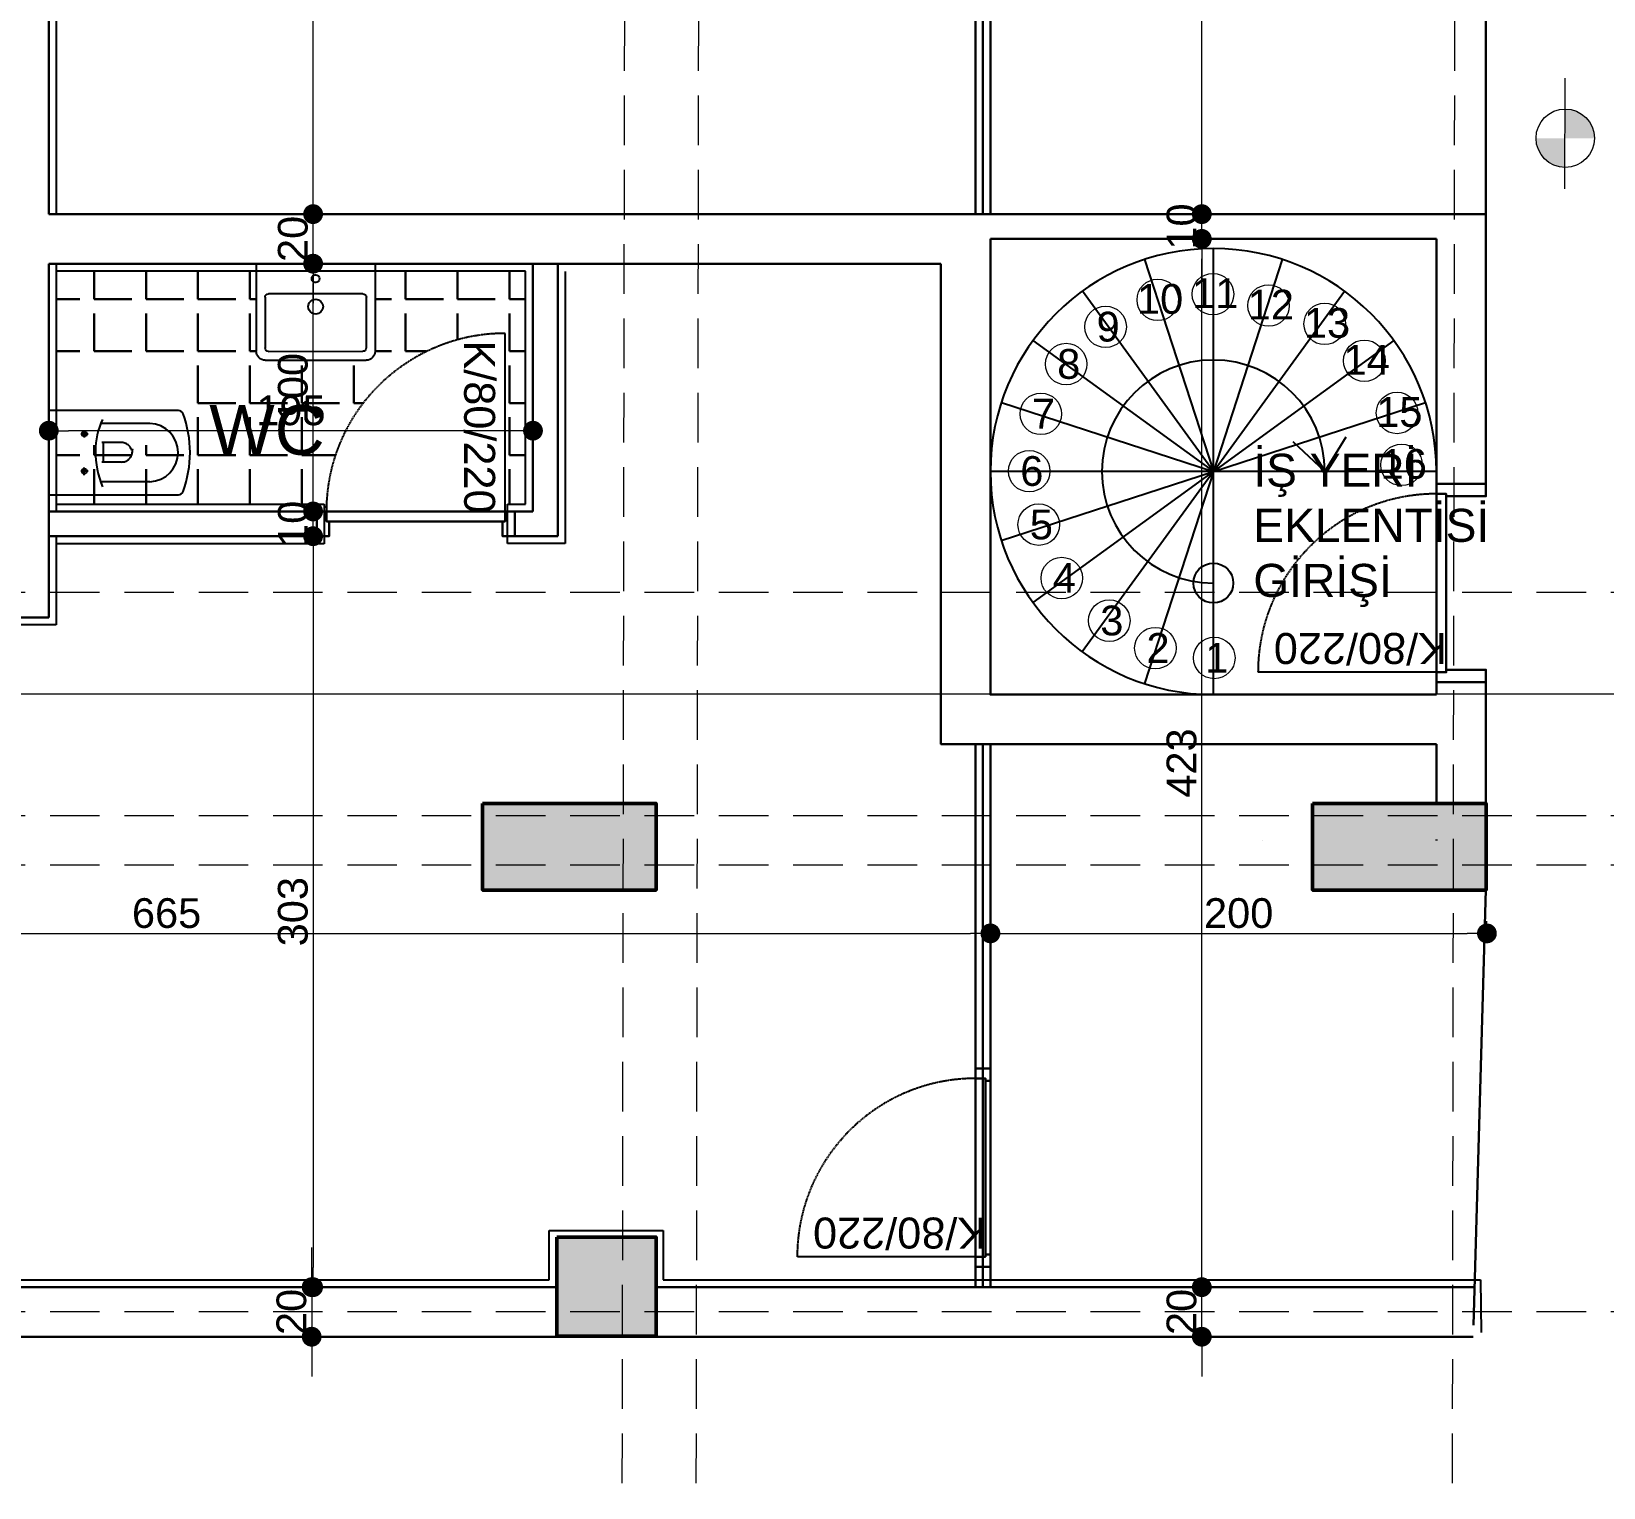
# Model space of a CAD drawing. Header units: millimetres. Extents: x 38129 to 72024, y -56282 to 16512.
# Drawn here: x 46406 to 47041, y -45237 to -44649 of the extents above; entities that cross this region are included whole.
import ezdxf

# ---------------------------------------------------------------- set-up
doc = ezdxf.new("R2010")
doc.units = ezdxf.units.MM
doc.linetypes.add('CENTER2', pattern=[1.125, 0.75, -0.125, 0.125, -0.125])
doc.linetypes.add('HIDDEN', pattern=[0.375, 0.25, -0.125])
for name, color, linetype, lineweight in [('AKS', 55, 'HIDDEN', 0), ('COLUMN4', 3, 'Continuous', 50), ('DIŞÖLÇÜ', 37, 'Continuous', 0), ('DUVAR', 255, 'Continuous', 30), ('eşya', 30, 'Continuous', 15), ('İÇ YAZI', 152, 'Continuous', 40), ('KAPI', 4, 'Continuous', 30), ('KOT', 7, 'Continuous', 20), ('M', 210, 'Continuous', 30), ('mahal', 7, 'Continuous', 5), ('pencere', 195, 'Continuous', 30), ('pencere+KAPI', 1, 'Continuous', 0), ('TARAMA', 252, 'Continuous', 0), ('ölçü İÇ', 31, 'Continuous', 0)]:
    doc.layers.add(name, color=color, linetype=linetype, lineweight=lineweight)
for name, color, linetype in [('dek-Merdiven', 2, 'Continuous'), ('HIDDEN', 1, 'HIDDEN'), ('sıva', 41, 'Continuous'), ('tefriş', 42, 'Continuous')]:
    doc.layers.add(name, color=color, linetype=linetype)
doc.styles.add('icdisolcu_yazi', font='arial.ttf')
doc.styles.get("Standard").update_dxf_attribs({"font": 'arial.ttf'})
doc.styles.add('style1', font='arial.ttf')
doc.dimstyles.new('İç Ölçü', dxfattribs={"dimtxt": 12, "dimasz": 8, "dimexe": 5, "dimexo": 0, "dimgap": 2, "dimtad": 1, "dimdec": 0, "dimzin": 12, "dimdsep": 46, "dimtxsty": 'icdisolcu_yazi', "dimblk": 'DOT', "dimcen": 8, "dimdle": 5, "dimclrd": 256, "dimclre": 256, "dimclrt": 7, "dimadec": 0, "dimazin": 3, "dimtfac": 1, "dimtdec": 0, "dimtix": 1, "dimtmove": 2, "dimatfit": 3, "dimldrblk": 'DOT', "dimfxl": 0, "dimtolj": 1, "dimtzin": 0, "dimlwd": -1, "dimlwe": -1, "dimarcsym": 0})

# ---------------------------------------------------------------- blocks, each defined once
blk = doc.blocks.new('*U42')
for p, q in [((4, 0), (0, 0)), ((76, 0), (80, 0))]:
    blk.add_line(p, q)
blk.add_lwpolyline([(4, 0), (76, 0), (76, -4), (4, -4)], close=True)
for points in [[(0, -6), (5, -6), (5, -4)], [(80, -6), (75, -6), (75, -4)]]:
    blk.add_lwpolyline(points)
at = {"layer": 'DUVAR'}
for p, q in [((0, 0), (0, -6)), ((80, 0), (80, -6))]:
    blk.add_line(p, q, dxfattribs=at)
at = {"layer": 'HIDDEN'}
blk.add_line((4, 0), (4, 72), dxfattribs=at)
blk.add_arc((4, 0), 72, 0, 90, dxfattribs=at)
blk = doc.blocks.new('_Dot')
at = {"color": 0, "lineweight": -2}
blk.add_line((-0.5, 0), (-1, 0), dxfattribs=at)
at = {"color": 0, "lineweight": 30, "const_width": 0.5}
blk.add_lwpolyline([(-0.25, 0, 1), (0.25, 0, 1)], format="xyb", close=True, dxfattribs=at)
blk = doc.blocks.new('*D910')
at = {"layer": 'Defpoints', "color": 0, "lineweight": 120, "transparency": 16777216}
for p in [(46128.08, -45013.28), (46793.17, -45013.28), (46793.17, -45013.28)]:
    blk.add_point(p, dxfattribs=at)
at = {"layer": 'ölçü İÇ', "transparency": 16777216}
for p, q in [((46128.08, -45013.28), (46128.08, -45008.28)), ((46793.17, -45013.28), (46793.17, -45008.28))]:
    blk.add_line(p, q, dxfattribs=at)
at = {"layer": 'ölçü İÇ', "linetype": 'Continuous', "transparency": 16777216}
blk.add_line((46136.08, -45013.28), (46785.17, -45013.28), dxfattribs=at)
at = {"layer": 'ölçü İÇ', "transparency": 16777216, "xscale": 8, "yscale": 8, "zscale": 8, "rotation": 180}
blk.add_blockref('_Dot', (46128.08, -45013.28), dxfattribs=at)
at = {"layer": 'ölçü İÇ', "transparency": 16777216, "xscale": 8, "yscale": 8, "zscale": 8}
blk.add_blockref('_Dot', (46793.17, -45013.28), dxfattribs=at)
at = {"layer": 'ölçü İÇ', "color": 7, "transparency": 16777216, "insert": (46460.63, -45005.16), "char_height": 12, "attachment_point": 5, "style": 'icdisolcu_yazi'}
blk.add_mtext('\\A1;665', dxfattribs=at)
blk = doc.blocks.new('*D911')
at = {"layer": 'Defpoints', "color": 0, "lineweight": 120, "transparency": 16777216}
for p in [(46793.17, -45013.28), (46993.57, -45013.28), (46993.57, -45016.83)]:
    blk.add_point(p, dxfattribs=at)
at = {"layer": 'ölçü İÇ', "transparency": 16777216}
for p, q in [((46793.17, -45013.28), (46793.17, -45008.28)), ((46993.57, -45016.83), (46993.57, -45008.28))]:
    blk.add_line(p, q, dxfattribs=at)
at = {"layer": 'ölçü İÇ', "linetype": 'Continuous', "transparency": 16777216}
blk.add_line((46801.17, -45013.28), (46985.57, -45013.28), dxfattribs=at)
at = {"layer": 'ölçü İÇ', "transparency": 16777216, "xscale": 8, "yscale": 8, "zscale": 8, "rotation": 180}
blk.add_blockref('_Dot', (46793.17, -45013.28), dxfattribs=at)
at = {"layer": 'ölçü İÇ', "transparency": 16777216, "xscale": 8, "yscale": 8, "zscale": 8}
blk.add_blockref('_Dot', (46993.57, -45013.28), dxfattribs=at)
at = {"layer": 'ölçü İÇ', "color": 7, "transparency": 16777216, "insert": (46893.37, -45005.16), "char_height": 12, "attachment_point": 5, "style": 'icdisolcu_yazi'}
blk.add_mtext('\\A1;200', dxfattribs=at)
blk = doc.blocks.new('*D914')
at = {"layer": 'Defpoints', "color": 0, "lineweight": 120, "transparency": 16777216}
for p in [(46519.2, -45156.06), (46519.2, -45176.06), (46519.2, -45176.06)]:
    blk.add_point(p, dxfattribs=at)
at = {"layer": 'ölçü İÇ', "linetype": 'Continuous', "transparency": 16777216}
for p, q in [((46519.2, -45148.06), (46519.2, -45140.06)), ((46519.2, -45156.06), (46519.2, -45176.06)), ((46519.2, -45184.06), (46519.2, -45192.06))]:
    blk.add_line(p, q, dxfattribs=at)
at = {"layer": 'ölçü İÇ', "transparency": 16777216}
for p, q in [((46519.2, -45156.06), (46524.2, -45156.06)), ((46519.2, -45176.06), (46524.2, -45176.06))]:
    blk.add_line(p, q, dxfattribs=at)
at = {"layer": 'ölçü İÇ', "transparency": 16777216, "xscale": 8, "yscale": 8, "zscale": 8}
for p, rotation in [((46519.2, -45156.06), 270), ((46519.2, -45176.06), 90)]:
    blk.add_blockref('_Dot', p, dxfattribs=dict(at, rotation=rotation))
at = {"layer": 'ölçü İÇ', "color": 7, "transparency": 16777216, "insert": (46511.08, -45166.06), "char_height": 12, "attachment_point": 5, "rotation": 90, "style": 'icdisolcu_yazi'}
blk.add_mtext('\\A1;20', dxfattribs=at)
blk = doc.blocks.new('*D915')
at = {"layer": 'Defpoints', "color": 0, "lineweight": 120, "transparency": 16777216}
for p in [(46878.49, -45156.06), (46878.49, -45156.06), (46878.49, -45176.06)]:
    blk.add_point(p, dxfattribs=at)
at = {"layer": 'ölçü İÇ', "linetype": 'Continuous', "transparency": 16777216}
for p, q in [((46878.49, -45148.06), (46878.49, -45140.06)), ((46878.49, -45176.06), (46878.49, -45156.06)), ((46878.49, -45184.06), (46878.49, -45192.06))]:
    blk.add_line(p, q, dxfattribs=at)
at = {"layer": 'ölçü İÇ', "transparency": 16777216}
for p, q in [((46878.49, -45156.06), (46883.49, -45156.06)), ((46878.49, -45176.06), (46883.49, -45176.06))]:
    blk.add_line(p, q, dxfattribs=at)
at = {"layer": 'ölçü İÇ', "transparency": 16777216, "xscale": 8, "yscale": 8, "zscale": 8}
for p, rotation in [((46878.49, -45156.06), 270), ((46878.49, -45176.06), 90)]:
    blk.add_blockref('_Dot', p, dxfattribs=dict(at, rotation=rotation))
at = {"layer": 'ölçü İÇ', "color": 7, "transparency": 16777216, "insert": (46870.36, -45166.06), "char_height": 12, "attachment_point": 5, "rotation": 90, "style": 'icdisolcu_yazi'}
blk.add_mtext('\\A1;20', dxfattribs=at)
blk = doc.blocks.new('wertertw')
at = {"layer": 'TARAMA', "lineweight": -3}
h = blk.add_hatch(dxfattribs=at)
h.set_pattern_fill('ANSI33', color=256, scale=2.5, style=0)
h.set_pattern_definition([(45, (-86643.698, -32547.66), (-11.2253202, 11.2253202), []), (45, (-86632.472, -32547.66), (-11.2253202, 11.2253202), [7.9375, -3.96875])])
h.paths.add_polyline_path([(-616.25, 351.94), (-616.25, -88.06), (-306.25, -88.06), (-306.25, -68.06), (-596.25, -68.06), (-596.25, 331.94), (-306.25, 331.94), (-306.25, 351.94)])
h.paths.add_polyline_path([(38.75, -338.06), (78.75, -338.06), (78.75, -378.06), (38.75, -378.06)])
h.paths.add_polyline_path([(-471.25, -318.06), (-441.25, -318.06), (-441.25, -378.06), (-471.25, -378.06)])
h.paths.add_polyline_path([(-961.25, -318.06), (-931.25, -318.06), (-931.25, -378.06), (-961.25, -378.06)])
h.paths.add_polyline_path([(343.75, -163.06), (413.75, -163.06), (413.75, -198.06), (343.75, -198.06)])
h.paths.add_polyline_path([(8.75, -163.06), (78.75, -163.06), (78.75, -198.06), (8.75, -198.06)])
h.paths.add_polyline_path([(-1036.25, -148.06), (-906.25, -148.06), (-906.25, -178.06), (-1036.25, -178.06)])
h.paths.add_polyline_path([(-976.25, 256.94), (-916.25, 256.94), (-916.25, 226.94), (-976.25, 226.94)])
h.paths.add_polyline_path([(343.75, 459.44), (413.75, 459.44), (413.75, 424.44), (343.75, 424.44)])
h.paths.add_polyline_path([(8.75, 459.44), (78.75, 459.44), (78.75, 424.44), (8.75, 424.44)])
h.paths.add_polyline_path([(-616.25, 531.94), (-306.25, 531.94), (-306.25, 511.94), (-616.25, 511.94)])
h.paths.add_polyline_path([(-976.25, 656.94), (-916.25, 656.94), (-916.25, 626.94), (-976.25, 626.94)])
h.paths.add_polyline_path([(-616.25, 971.94), (-306.25, 971.94), (-306.25, 951.94), (-616.25, 951.94)])
h.paths.add_polyline_path([(343.75, 1081.94), (413.75, 1081.94), (413.75, 1046.94), (343.75, 1046.94)])
h.paths.add_polyline_path([(8.75, 1081.94), (78.75, 1081.94), (78.75, 1046.94), (8.75, 1046.94)])
h.paths.add_polyline_path([(-1036.25, 1061.94), (-906.25, 1061.94), (-906.25, 1031.94), (-1036.25, 1031.94)])
h.paths.add_polyline_path([(-931.25, 1286.94), (-901.25, 1286.94), (-901.25, 1226.94), (-931.25, 1226.94)])
h.paths.add_polyline_path([(68.75, 1332.04), (108.75, 1332.04), (108.75, 1292.04), (68.75, 1292.04)])
h.paths.add_polyline_path([(-511.25, 1332.04), (-481.25, 1332.04), (-481.25, 1252.04), (-511.25, 1252.04)])
at = {"layer": 'COLUMN4', "color": 3}
for points in [[(8.75, -163.06), (78.75, -163.06), (78.75, -198.06), (8.75, -198.06)], [(343.75, -163.06), (413.75, -163.06), (413.75, -198.06), (343.75, -198.06)], [(38.75, -338.06), (78.75, -338.06), (78.75, -378.06), (38.75, -378.06)]]:
    blk.add_lwpolyline(points, close=True, dxfattribs=at)
blk = doc.blocks.new('duravit-caro-asma-62')
for p, q in [((-458.1, 117.6), (-259.3, 117.6)), ((-387, 1), (-387.6, -2.9)), ((-386.1, 4.7), (-387, 1)), ((-385, 8.2), (-386.1, 4.7)), ((-383.7, 11.7), (-385, 8.2)), ((-382.1, 15), (-383.7, 11.7)), ((-380.3, 18.1), (-382.1, 15)), ((-378.3, 21.1), (-380.3, 18.1)), ((-376.1, 23.8), (-378.3, 21.1)), ((-373.7, 26.4), (-376.1, 23.8)), ((-371.1, 28.7), (-373.7, 26.4)), ((-368.2, 30.8), (-371.1, 28.7)), ((-365.2, 32.7), (-368.2, 30.8)), ((-362, 34.3), (-365.2, 32.7)), ((-358.6, 35.7), (-362, 34.3)), ((-355, 36.8), (-358.6, 35.7)), ((-351.2, 37.5), (-355, 36.8)), ((-347.3, 38), (-351.2, 37.5)), ((-343.1, 38.2), (-347.3, 38)), ((-344.1, 38.2), (-264.1, 38.2)), ((-271.2, 37.2), (-271.2, -41.8)), ((-388, -6.8), (-388.1, -6.8)), ((-388.1, -6.8), (-388, -10.8)), ((-387.6, -2.9), (-388, -6.8)), ((-388, -10.8), (-387.6, -14.7)), ((-387.6, -14.7), (-386.9, -10.6)), ((-386.9, -10.6), (-386, -14.3)), ((-386, -14.3), (-384.8, -10)), ((-384.8, -10), (-383.4, -13.5)), ((-383.4, -13.5), (-381.8, -16.8)), ((-381.8, -16.8), (-379.9, -20)), ((-379.9, -20), (-377.8, -23.1)), ((-377.8, -23.1), (-375.5, -25.9)), ((-375.5, -25.9), (-372.9, -28.5)), ((-372.9, -28.5), (-370.2, -30.9)), ((-370.2, -30.9), (-367.2, -33.1)), ((-367.2, -33.1), (-364.1, -35.1)), ((-364.1, -35.1), (-360.7, -36.7)), ((-360.7, -36.7), (-357.2, -38.2)), ((-357.2, -38.2), (-353.4, -39.3)), ((-353.4, -39.3), (-349.5, -40.1)), ((-349.5, -40.1), (-345.4, -40.6)), ((-345.4, -40.6), (-341.1, -40.8)), ((-264.1, -41.8), (-340.1, -41.8)), ((-458.1, -117.6), (-260.9, -117.6))]:
    blk.add_line(p, q)
at = {"color": 4, "linetype": 'CENTER2', "ltscale": 30}
for p, q in [((-208.9, 75), (-176.5, 75)), ((-193.4, 90.5), (-193.4, 57.4)), ((-193.4, -90.5), (-193.4, -57.4)), ((-208.9, -75), (-176.5, -75))]:
    blk.add_line(p, q, dxfattribs=at)
blk.add_lwpolyline([(-50, 165, 0.414214), (-55, 170), (-573.2, 170, 0.320013), (-592.1, 156.5, 0.178212), (-592.1, -156.5, 0.320013), (-573.2, -170), (-55, -170, 0.414214), (-50, -165)], format="xyb", close=True)
for centre in [(-193.4, 75), (-193.4, -75)]:
    blk.add_circle(centre, 10)
for centre, radius, start, end in [((-598.4, -3.9), 360.4, 359.66393, 23.20637), ((-454.3, 0), 117.7, 91.83895, 268.16105), ((-541.7, -3.9), 303.7, 334.68731, 359.59491)]:
    blk.add_arc(centre, radius, start, end)
blk = doc.blocks.new('A$C5F901649')
at = {"layer": 'tefriş'}
for p, q in [((3, 32.48), (37, 32.48)), ((0, 0), (0, 29.48)), ((2.97, 11.25), (3, 28.35)), ((4.12, 29.48), (35.88, 29.48)), ((37.03, 11.25), (37, 28.35)), ((40, 0), (40, 29.48)), ((35.91, 10.13), (4.09, 10.13)), ((0, 0), (20, 0)), ((40, 0), (20, 0))]:
    blk.add_line(p, q, dxfattribs=at)
for centre, radius, start, end in [((3, 29.48), 3, 90, 180), ((37, 29.48), 3, 0, 90), ((4.12, 28.35), 1.13, 90, 179.9238), ((35.88, 28.35), 1.13, 0.0762, 90), ((20, 14.45), 2.48, 90, 270), ((20, 14.45), 2.48, 270, 90), ((4.09, 11.25), 1.13, 179.9238, 270), ((35.91, 11.25), 1.13, 270, 0.0762), ((20, 5.05), 1.31, 90, 270), ((20, 5.05), 1.31, 270, 90)]:
    blk.add_arc(centre, radius, start, end, dxfattribs=at)
blk = doc.blocks.new('*U11')
for p, q in [((4, 0), (0, 0)), ((76, 0), (80, 0))]:
    blk.add_line(p, q)
blk.add_lwpolyline([(4, 0), (76, 0), (76, -4), (4, -4)], close=True)
for points in [[(0, -10), (5, -10), (5, -4)], [(80, -10), (75, -10), (75, -4)]]:
    blk.add_lwpolyline(points)
at = {"layer": 'DUVAR'}
for p, q in [((0, 0), (0, -10)), ((80, 0), (80, -10))]:
    blk.add_line(p, q, dxfattribs=at)
at = {"layer": 'HIDDEN'}
blk.add_line((4, 0), (4, 72), dxfattribs=at)
blk.add_arc((4, 0), 72, 0, 90, dxfattribs=at)
blk = doc.blocks.new('*D945')
at = {"layer": 'Defpoints', "color": 0, "lineweight": 120, "transparency": 16777216}
for p in [(46519.78, -44842.99), (46521.25, -44842.99), (46519.78, -44852.98)]:
    blk.add_point(p, dxfattribs=at)
at = {"layer": 'ölçü İÇ', "linetype": 'Continuous', "transparency": 16777216}
for p, q in [((46519.78, -44834.99), (46519.78, -44826.99)), ((46519.78, -44852.98), (46519.78, -44842.99)), ((46519.78, -44860.98), (46519.78, -44868.98))]:
    blk.add_line(p, q, dxfattribs=at)
at = {"layer": 'ölçü İÇ', "transparency": 16777216}
for p, q in [((46521.25, -44842.99), (46514.78, -44842.99)), ((46519.78, -44852.98), (46524.78, -44852.98))]:
    blk.add_line(p, q, dxfattribs=at)
at = {"layer": 'ölçü İÇ', "transparency": 16777216, "xscale": 8, "yscale": 8, "zscale": 8}
for p, rotation in [((46519.78, -44842.99), 270), ((46519.78, -44852.98), 90)]:
    blk.add_blockref('_Dot', p, dxfattribs=dict(at, rotation=rotation))
at = {"layer": 'ölçü İÇ', "color": 7, "transparency": 16777216, "insert": (46511.65, -44847.99), "char_height": 12, "attachment_point": 5, "rotation": 90, "style": 'icdisolcu_yazi'}
blk.add_mtext('\\A1;10', dxfattribs=at)
blk = doc.blocks.new('*D946')
at = {"layer": 'Defpoints', "color": 0, "lineweight": 120, "transparency": 16777216}
for p in [(46413.09, -44810.39), (46413.09, -44810.39), (46608.53, -44810.4)]:
    blk.add_point(p, dxfattribs=at)
at = {"layer": 'ölçü İÇ', "transparency": 16777216}
for p, q in [((46608.53, -44810.4), (46608.53, -44805.39)), ((46413.09, -44810.39), (46413.09, -44815.39))]:
    blk.add_line(p, q, dxfattribs=at)
at = {"layer": 'ölçü İÇ', "linetype": 'Continuous', "transparency": 16777216}
blk.add_line((46600.53, -44810.39), (46421.09, -44810.39), dxfattribs=at)
at = {"layer": 'ölçü İÇ', "transparency": 16777216, "xscale": 8, "yscale": 8, "zscale": 8, "rotation": 180}
blk.add_blockref('_Dot', (46413.09, -44810.39), dxfattribs=at)
at = {"layer": 'ölçü İÇ', "transparency": 16777216, "xscale": 8, "yscale": 8, "zscale": 8}
blk.add_blockref('_Dot', (46608.53, -44810.39), dxfattribs=at)
at = {"layer": 'ölçü İÇ', "color": 7, "transparency": 16777216, "insert": (46510.81, -44802.27), "char_height": 12, "attachment_point": 5, "style": 'icdisolcu_yazi'}
blk.add_mtext('\\A1;195', dxfattribs=at)
blk = doc.blocks.new('*D947')
at = {"layer": 'Defpoints', "color": 0, "lineweight": 120, "transparency": 16777216}
for p in [(46519.78, -44742.99), (46536.41, -44742.99), (46521.25, -44842.99)]:
    blk.add_point(p, dxfattribs=at)
at = {"layer": 'ölçü İÇ', "transparency": 16777216}
for p, q in [((46524.78, -44742.99), (46514.78, -44742.99)), ((46521.25, -44842.99), (46514.78, -44842.99))]:
    blk.add_line(p, q, dxfattribs=at)
at = {"layer": 'ölçü İÇ', "linetype": 'Continuous', "transparency": 16777216}
blk.add_line((46519.78, -44834.99), (46519.78, -44750.99), dxfattribs=at)
at = {"layer": 'ölçü İÇ', "transparency": 16777216, "xscale": 8, "yscale": 8, "zscale": 8}
for p, rotation in [((46519.78, -44742.99), 90), ((46519.78, -44842.99), 270)]:
    blk.add_blockref('_Dot', p, dxfattribs=dict(at, rotation=rotation))
at = {"layer": 'ölçü İÇ', "color": 7, "transparency": 16777216, "insert": (46511.65, -44792.99), "char_height": 12, "attachment_point": 5, "rotation": 90, "style": 'icdisolcu_yazi'}
blk.add_mtext('\\A1;100', dxfattribs=at)
blk = doc.blocks.new('*D948')
at = {"layer": 'Defpoints', "color": 0, "lineweight": 120, "transparency": 16777216}
for p in [(46519.78, -44722.99), (46539.45, -44722.99), (46536.41, -44742.99)]:
    blk.add_point(p, dxfattribs=at)
at = {"layer": 'ölçü İÇ', "linetype": 'Continuous', "transparency": 16777216}
for p, q in [((46519.78, -44714.99), (46519.78, -44706.99)), ((46519.78, -44742.99), (46519.78, -44722.99)), ((46519.78, -44750.99), (46519.78, -44758.99))]:
    blk.add_line(p, q, dxfattribs=at)
at = {"layer": 'ölçü İÇ', "transparency": 16777216}
for p, q in [((46524.78, -44722.99), (46514.78, -44722.99)), ((46524.78, -44742.99), (46514.78, -44742.99))]:
    blk.add_line(p, q, dxfattribs=at)
at = {"layer": 'ölçü İÇ', "transparency": 16777216, "xscale": 8, "yscale": 8, "zscale": 8}
for p, rotation in [((46519.78, -44722.99), 270), ((46519.78, -44742.99), 90)]:
    blk.add_blockref('_Dot', p, dxfattribs=dict(at, rotation=rotation))
at = {"layer": 'ölçü İÇ', "color": 7, "transparency": 16777216, "insert": (46511.65, -44732.99), "char_height": 12, "attachment_point": 5, "rotation": 90, "style": 'icdisolcu_yazi'}
blk.add_mtext('\\A1;20', dxfattribs=at)
blk = doc.blocks.new('*D949')
at = {"layer": 'Defpoints', "color": 0, "lineweight": 120, "transparency": 16777216}
for p in [(46519.78, -44852.98), (46519.78, -45156.06), (46529.99, -45156.06)]:
    blk.add_point(p, dxfattribs=at)
at = {"layer": 'ölçü İÇ', "transparency": 16777216}
for p, q in [((46519.78, -44852.98), (46524.78, -44852.98)), ((46524.78, -45156.06), (46514.78, -45156.06))]:
    blk.add_line(p, q, dxfattribs=at)
at = {"layer": 'ölçü İÇ', "linetype": 'Continuous', "transparency": 16777216}
blk.add_line((46519.78, -44860.98), (46519.78, -45148.06), dxfattribs=at)
at = {"layer": 'ölçü İÇ', "transparency": 16777216, "xscale": 8, "yscale": 8, "zscale": 8}
for p, rotation in [((46519.78, -44852.98), 90), ((46519.78, -45156.06), 270)]:
    blk.add_blockref('_Dot', p, dxfattribs=dict(at, rotation=rotation))
at = {"layer": 'ölçü İÇ', "color": 7, "transparency": 16777216, "insert": (46511.65, -45004.52), "char_height": 12, "attachment_point": 5, "rotation": 90, "style": 'icdisolcu_yazi'}
blk.add_mtext('\\A1;303', dxfattribs=at)
blk = doc.blocks.new('*D950')
at = {"layer": 'Defpoints', "color": 0, "lineweight": 120, "transparency": 16777216}
for p in [(46505.52, -44175.74), (46519.78, -44175.74), (46539.45, -44722.99)]:
    blk.add_point(p, dxfattribs=at)
at = {"layer": 'ölçü İÇ', "transparency": 16777216}
for p, q in [((46514.78, -44175.74), (46524.78, -44175.74)), ((46524.78, -44722.99), (46514.78, -44722.99))]:
    blk.add_line(p, q, dxfattribs=at)
at = {"layer": 'ölçü İÇ', "linetype": 'Continuous', "transparency": 16777216}
blk.add_line((46519.78, -44714.99), (46519.78, -44183.74), dxfattribs=at)
at = {"layer": 'ölçü İÇ', "transparency": 16777216, "xscale": 8, "yscale": 8, "zscale": 8}
for p, rotation in [((46519.78, -44175.74), 90), ((46519.78, -44722.99), 270)]:
    blk.add_blockref('_Dot', p, dxfattribs=dict(at, rotation=rotation))
at = {"layer": 'ölçü İÇ', "color": 7, "transparency": 16777216, "insert": (46511.67, -44449.36), "char_height": 12, "attachment_point": 5, "rotation": 90, "style": 'icdisolcu_yazi'}
blk.add_mtext('\\A1;547', dxfattribs=at)
blk = doc.blocks.new('*D1000')
at = {"layer": 'Defpoints', "color": 0, "lineweight": 120, "transparency": 16777216}
for p in [(46878.49, -44732.99), (46885.28, -44732.99), (46878.49, -45156.06)]:
    blk.add_point(p, dxfattribs=at)
at = {"layer": 'ölçü İÇ', "transparency": 16777216}
for p, q in [((46883.49, -44732.99), (46873.49, -44732.99)), ((46878.49, -45156.06), (46883.49, -45156.06))]:
    blk.add_line(p, q, dxfattribs=at)
at = {"layer": 'ölçü İÇ', "linetype": 'Continuous', "transparency": 16777216}
blk.add_line((46878.49, -45148.06), (46878.49, -44740.99), dxfattribs=at)
at = {"layer": 'ölçü İÇ', "transparency": 16777216, "xscale": 8, "yscale": 8, "zscale": 8}
for p, rotation in [((46878.49, -44732.99), 90), ((46878.49, -45156.06), 270)]:
    blk.add_blockref('_Dot', p, dxfattribs=dict(at, rotation=rotation))
at = {"layer": 'ölçü İÇ', "color": 7, "transparency": 16777216, "insert": (46870.36, -44944.53), "char_height": 12, "attachment_point": 5, "rotation": 90, "style": 'icdisolcu_yazi'}
blk.add_mtext('\\A1;423', dxfattribs=at)
blk = doc.blocks.new('*D1001')
at = {"layer": 'Defpoints', "color": 0, "lineweight": 120, "transparency": 16777216}
for p in [(46878.49, -44722.99), (46878.84, -44722.99), (46885.28, -44732.99)]:
    blk.add_point(p, dxfattribs=at)
at = {"layer": 'ölçü İÇ', "linetype": 'Continuous', "transparency": 16777216}
for p, q in [((46878.49, -44714.99), (46878.49, -44706.99)), ((46878.49, -44732.99), (46878.49, -44722.99)), ((46878.49, -44740.99), (46878.49, -44748.99))]:
    blk.add_line(p, q, dxfattribs=at)
at = {"layer": 'ölçü İÇ', "transparency": 16777216}
for p, q in [((46878.84, -44722.99), (46873.49, -44722.99)), ((46883.49, -44732.99), (46873.49, -44732.99))]:
    blk.add_line(p, q, dxfattribs=at)
at = {"layer": 'ölçü İÇ', "transparency": 16777216, "xscale": 8, "yscale": 8, "zscale": 8}
for p, rotation in [((46878.49, -44722.99), 270), ((46878.49, -44732.99), 90)]:
    blk.add_blockref('_Dot', p, dxfattribs=dict(at, rotation=rotation))
at = {"layer": 'ölçü İÇ', "color": 7, "transparency": 16777216, "insert": (46870.36, -44727.99), "char_height": 12, "attachment_point": 5, "rotation": 90, "style": 'icdisolcu_yazi'}
blk.add_mtext('\\A1;10', dxfattribs=at)
blk = doc.blocks.new('*D1002')
at = {"layer": 'Defpoints', "color": 0, "lineweight": 120, "transparency": 16777216}
for p in [(46878.49, -44065.74), (46888.27, -44065.74), (46878.84, -44722.99)]:
    blk.add_point(p, dxfattribs=at)
at = {"layer": 'ölçü İÇ', "transparency": 16777216}
for p, q in [((46883.49, -44065.74), (46873.49, -44065.74)), ((46878.84, -44722.99), (46873.49, -44722.99))]:
    blk.add_line(p, q, dxfattribs=at)
at = {"layer": 'ölçü İÇ', "linetype": 'Continuous', "transparency": 16777216}
blk.add_line((46878.49, -44714.99), (46878.49, -44073.74), dxfattribs=at)
at = {"layer": 'ölçü İÇ', "transparency": 16777216, "xscale": 8, "yscale": 8, "zscale": 8}
for p, rotation in [((46878.49, -44065.74), 90), ((46878.49, -44722.99), 270)]:
    blk.add_blockref('_Dot', p, dxfattribs=dict(at, rotation=rotation))
at = {"layer": 'ölçü İÇ', "color": 7, "transparency": 16777216, "insert": (46870.36, -44394.37), "char_height": 12, "attachment_point": 5, "rotation": 90, "style": 'icdisolcu_yazi'}
blk.add_mtext('\\A1;657', dxfattribs=at)
blk = doc.blocks.new('QWFRW4E')
at = {"layer": 'dek-Merdiven', "ltscale": 50}
for p, q in [((207956.61, 4044371.83), (207983.22, 4044590.22)), ((207948.82, 4044588.98), (207969.91, 4044481.02)), ((207969.91, 4044481.02), (207916.5, 4044577.18)), ((208016.31, 4044580.76), (207969.91, 4044481.02)), ((207969.91, 4044481.02), (208044.86, 4044561.54)), ((207889.39, 4044555.97), (207969.91, 4044481.02)), ((207870.18, 4044527.42), (207969.91, 4044481.02)), ((208066.07, 4044534.44), (207969.91, 4044481.02)), ((207969.91, 4044481.02), (208077.87, 4044502.11)), ((208079.1, 4044467.72), (207860.72, 4044494.33)), ((208024.51, 4044474.37), (208010.83, 4044490.87)), ((208024.51, 4044474.37), (208037.08, 4044490.06)), ((207861.95, 4044459.94), (207969.91, 4044481.02)), ((207873.75, 4044427.61), (207969.91, 4044481.02)), ((207969.91, 4044481.02), (207894.96, 4044400.51)), ((207969.91, 4044481.02), (207923.51, 4044381.29))]:
    blk.add_line(p, q, dxfattribs=at)
blk.add_circle((207963.26, 4044426.43), 9.83, dxfattribs=at)
for radius in [110, 55]:
    blk.add_arc((207969.91, 4044481.02), radius, 353.0519, 263.0519, dxfattribs=at)
at = {"layer": 'eşya'}
for centre in [(207952.93, 4044568.41), (207980.27, 4044567.91), (207925.74, 4044558.33), (208006.83, 4044559.03), (207904.22, 4044542.42), (208033.23, 4044546.7), (208050.44, 4044526.25), (207888.86, 4044519.57), (208063.34, 4044498.78), (207879.74, 4044492.2), (208062.44, 4044473.07), (207881.22, 4044465.45), (207889.31, 4044437.9), (207910.02, 4044414.23), (207930.98, 4044398.03), (207959.2, 4044389.7)]:
    blk.add_circle(centre, 10.25, dxfattribs=at)
at = {"layer": 'İÇ YAZI', "char_height": 19.6, "width": 299.7137, "attachment_point": 1, "rotation": 353.0519}
for s, insert in [('{\\H0.75x;10}', (207943.66, 4044577.42)), ('{\\H0.75x;11}', (207971, 4044576.92)), ('{\\H0.75x;9}', (207922.23, 4044566.25)), ('{\\H0.75x;12}', (207997.55, 4044568.04)), ('{\\H0.75x;13}', (208023.96, 4044555.71)), ('{\\H0.75x;8}', (207900.72, 4044550.34)), ('{\\H0.75x;7}', (207885.36, 4044527.49)), ('{\\H0.75x;14}', (208041.16, 4044535.26)), ('{\\H0.75x;15}', (208054.07, 4044507.79)), ('{\\H0.75x;6}', (207876.24, 4044500.12)), ('{\\H0.75x;16}', (208053.16, 4044482.09)), ('{\\H0.75x;5}', (207877.72, 4044473.37)), ('{\\H0.75x;4}', (207885.81, 4044445.82)), ('{\\H0.75x;3}', (207906.52, 4044422.15)), ('{\\H0.75x;2}', (207927.48, 4044405.95)), ('{\\fArial|b0|i0|c162|p34;\\H0.75x;1}', (207955.7, 4044397.62))]:
    blk.add_mtext(s, dxfattribs=dict(at, insert=insert))
blk = doc.blocks.new('*U252')
for p, q in [((4, 0), (0, 0)), ((76, 0), (80, 0))]:
    blk.add_line(p, q)
blk.add_lwpolyline([(4, 0), (76, 0), (76, -4), (4, -4)], close=True)
for points in [[(0, -20), (5, -20), (5, -4)], [(80, -20), (75, -20), (75, -4)]]:
    blk.add_lwpolyline(points)
at = {"layer": 'DUVAR'}
for p, q in [((0, 0), (0, -20)), ((80, 0), (80, -20))]:
    blk.add_line(p, q, dxfattribs=at)
at = {"layer": 'HIDDEN'}
blk.add_line((4, 0), (4, 72), dxfattribs=at)
blk.add_arc((4, 0), 72, 0, 90, dxfattribs=at)

msp = doc.modelspace()

# ---------------------------------------------------------------- hatches: boundary and pattern name
at = {"layer": 'KOT'}
for points in [[(47025.18, -44680.57), (47025.18, -44692.34), (47036.95, -44692.34, 0.414214)], [(47025.18, -44692.34), (47013.41, -44692.34, 0.414214), (47025.18, -44704.11)]]:
    msp.add_hatch(color=256, dxfattribs=at).paths.add_polyline_path(points)
at = {"layer": 'M'}
h = msp.add_hatch(dxfattribs=at)
h.set_pattern_fill('ANGLE', color=256, scale=3)
h.set_pattern_definition([(0, (8691.423, -29795.499), (0, 20.955), [15.24, -5.715]), (90, (8691.423, -29795.499), (-20.955, 1e-15), [15.24, -5.715])])
h.paths.add_polyline_path([(46496.82, -44746.02), (46416.08, -44745.99), (46416.08, -44782.23), (46465.41, -44782.23, -0.320013), (46467.3, -44783.58, -0.178212), (46467.3, -44814.88, -0.320013), (46465.41, -44816.23), (46416.08, -44816.23), (46416.08, -44839.98), (46524.2, -44839.98), (46524.2, -44842.98), (46525.25, -44842.98, -0.414191), (46597.24, -44770.98), (46597.25, -44842.98), (46598.25, -44842.98), (46598.25, -44839.98), (46605.53, -44839.98), (46605.53, -44746.06), (46544.82, -44746.04), (46544.83, -44778.36, -0.414214), (46541.23, -44781.96), (46500.43, -44781.97, -0.414214), (46496.83, -44778.37)])
h.paths.add_polyline_path([(46524.1, -44860.82), (46524.1, -44836.18), (46499.37, -44836.18), (46499.37, -44860.82)], flags=9)
h.paths.add_polyline_path([(46493.24, -44814.72), (46527.21, -44814.72), (46527.21, -44789.99), (46493.24, -44789.99)], flags=8)
h.paths.add_polyline_path([(46524.1, -44810.49), (46524.1, -44776.52), (46499.37, -44776.52), (46499.37, -44810.49)], flags=24)
h.paths.add_polyline_path([(46472.54, -44830.94), (46529.09, -44830.94), (46529.09, -44789.72), (46472.54, -44789.73)], flags=24)

# ---------------------------------------------------------------- linework, layer by layer
at = {"layer": 'AKS', "ltscale": 80}
for p, q in [((46648.1, -42965.11), (46644.25, -45363.07)), ((46678.1, -42965.11), (46674.1, -45363.07)), ((46983.18, -42965.11), (46979.33, -45363.07)), ((47273.6, -44875.66), (45234.91, -44875.66)), ((47273.6, -44965.83), (45234.91, -44965.83)), ((47273.6, -44985.68), (45234.91, -44985.68)), ((47273.6, -45165.98), (45234.91, -45165.98))]:
    msp.add_line(p, q, dxfattribs=at)
at = {"layer": 'DUVAR'}
for p, q in [((46413.08, -44175.74), (46413.08, -44722.99)), ((46413.08, -44722.99), (46993.17, -44722.99)), ((46993.17, -44742.99), (46993.17, -44722.99)), ((46793.17, -44732.99), (46973.17, -44732.99)), ((46973.17, -44831.88), (46973.17, -44732.99)), ((46413.08, -44742.99), (46413.08, -44885.74)), ((46413.08, -44742.99), (46773.17, -44742.99)), ((46413.08, -44742.99), (46569.43, -44742.99)), ((46608.53, -44742.99), (46413.08, -44742.99)), ((46413.08, -44742.99), (46413.08, -44842.98)), ((46608.52, -44742.99), (46608.53, -44842.98)), ((46618.52, -44742.99), (46618.53, -44852.98)), ((46993.17, -44831.88), (46993.17, -44742.99)), ((46525.25, -44842.98), (46413.08, -44842.98)), ((46608.53, -44842.98), (46589.05, -44842.98)), ((46526.25, -44852.98), (46413.08, -44852.98)), ((46601.25, -44852.98), (46618.53, -44852.98)), ((46273.29, -44885.74), (46413.08, -44885.74)), ((46973.17, -44916.88), (46973.17, -44911.88)), ((46993.17, -44960.82), (46993.17, -44911.88)), ((46973.17, -44960.82), (46973.17, -44936.88)), ((46903.17, -44975.76), (46903.17, -44975.76)), ((46973.17, -44975.76), (46973.17, -44975.32)), ((46138.21, -45156.06), (46618.09, -45156.06)), ((46658.09, -45156.06), (46988.03, -45156.06)), ((46128.08, -45176.06), (46618.08, -45176.06)), ((46618.08, -45176.06), (46988.03, -45176.06))]:
    msp.add_line(p, q, dxfattribs=at)
for points in [[(46973.17, -44916.88), (46793.17, -44916.88), (46793.17, -44732.99)], [(46973.17, -44936.88), (46773.17, -44936.88), (46773.17, -44742.99)]]:
    msp.add_lwpolyline(points, dxfattribs=at)
at = {"layer": 'KOT'}
msp.add_line((47025.02, -44712.82), (47025.18, -44668.06), dxfattribs=at)
msp.add_circle((47025.18, -44692.34), 11.77, dxfattribs=at)
at = {"layer": 'pencere'}
for p, q in [((46787.17, -44722.99), (46787.17, -44068.74)), ((46790.17, -44722.99), (46790.17, -44068.74)), ((46793.17, -44722.99), (46793.17, -44068.74)), ((46993.17, -44722.99), (46993.17, -44065.74)), ((46787.17, -45156.06), (46787.17, -44936.88)), ((46790.17, -45156.06), (46790.17, -44936.88)), ((46793.17, -45156.06), (46793.17, -44936.88)), ((46988.17, -45171.41), (46993.17, -44995.76))]:
    msp.add_line(p, q, dxfattribs=at)
at = {"layer": 'pencere+KAPI', "linetype": 'HIDDEN'}
msp.add_line((47286.95, -44916.74), (45298.52, -44916.74), dxfattribs=at)
at = {"layer": 'sıva'}
for p, q in [((46416.08, -44178.74), (46416.08, -44722.99)), ((46416.08, -44742.99), (46416.08, -44842.98)), ((46605.53, -44746.06), (46416.08, -44745.99)), ((46416.08, -44745.99), (46416.08, -44839.98)), ((46605.53, -44839.98), (46605.53, -44746.06)), ((46621.52, -44746.09), (46621.53, -44855.98)), ((46416.08, -44839.98), (46524.2, -44839.98)), ((46524.2, -44839.98), (46524.21, -44855.99)), ((46598.25, -44855.98), (46598.25, -44839.98)), ((46598.25, -44839.98), (46605.53, -44839.98)), ((46416.08, -44852.98), (46416.08, -44888.74)), ((46524.21, -44855.99), (46416.08, -44855.99)), ((46621.53, -44855.98), (46598.25, -44855.98)), ((46416.08, -44888.74), (46131.08, -44888.74)), ((46615.08, -45153.14), (46615.08, -45133.14)), ((46615.08, -45133.14), (46661.08, -45133.14)), ((46661.08, -45133.14), (46661.09, -45153.06)), ((46138.21, -45153.06), (46615.08, -45153.14)), ((46661.09, -45153.06), (46991, -45153.06)), ((46991, -45153.06), (46991.2, -45174.4))]:
    msp.add_line(p, q, dxfattribs=at)

# ---------------------------------------------------------------- block references
at = {"layer": 'DIŞÖLÇÜ'}
msp.add_blockref('wertertw', (46579.46, -44797.76), dxfattribs=at)
at = {"layer": 'DUVAR', "xscale": 0.8181818181828527, "yscale": 0.8181818181828527, "zscale": 0.8181818181828527, "rotation": 6.948096300592438}
msp.add_blockref('QWFRW4E', (278280.44, -3350229.96), dxfattribs=at)
at = {"layer": 'KAPI', "xscale": -1, "rotation": 0.004994161977647238}
msp.add_blockref('*U11', (46601.25, -44842.98), dxfattribs=at)
at = {"layer": 'KAPI', "rotation": 89.99999999997914}
for name, p in [('*U252', (46973.17, -44911.88)), ('*U42', (46787.17, -45147.81))]:
    msp.add_blockref(name, p, dxfattribs=at)
at = {"layer": 'tefriş'}
for name, p, xscale, yscale, zscale, rotation in [('A$C5F901649', (46496.82, -44742.99), -1.199999999953434, 1.199999999953434, 1.199999999953433, 180.0027645678603), ('duravit-caro-asma-62', (46408.09, -44819.23), 0.099999999976717, 0.099999999976717, 0.099999999976717, 180.0027645679477)]:
    msp.add_blockref(name, p, dxfattribs=dict(at, xscale=xscale, yscale=yscale, zscale=zscale, rotation=rotation))

# ---------------------------------------------------------------- texts
at = {"layer": 'mahal', "insert": (46477.88, -44820.36), "char_height": 20, "attachment_point": 7, "rotation": 0.00276}
msp.add_mtext_dynamic_manual_height_columns('WC', width=250.3432, gutter_width=12.5, heights=[0], dxfattribs=at)
at = {"layer": 'mahal', "insert": (46899.29, -44819.7), "char_height": 13.333, "attachment_point": 1}
msp.add_mtext_dynamic_manual_height_columns('İŞ YERİ \\PEKLENTİSİ \\PGİRİŞİ', width=166.8955, gutter_width=8.33, heights=[0], dxfattribs=at)
at = {"layer": 'pencere+KAPI', "char_height": 12.5, "width": 27.0954, "style": 'style1'}
for insert, attachment_point, rotation in [((46580.56, -44773.95), 7, 270.00499), ((46907.56, -44891.86), 9, 180), ((46721.56, -45127.79), 9, 180)]:
    msp.add_mtext('K/80/220', dxfattribs=dict(at, insert=insert, attachment_point=attachment_point, rotation=rotation))

# ---------------------------------------------------------------- dimensions: what is measured, and where the dimension line sits
at = {"layer": 'ölçü İÇ'}
for base, p1, p2, picture, middle in [((46878.49, -44065.74), (46878.84, -44722.99), (46888.27, -44065.74), '*D1002', (46870.36, -44394.37)), ((46519.78, -44175.74), (46539.45, -44722.99), (46505.52, -44175.74), '*D950', (46511.67, -44449.36)), ((46519.78, -44722.99), (46536.41, -44742.99), (46539.45, -44722.99), '*D948', (46511.65, -44732.99)), ((46878.49, -44722.99), (46885.28, -44732.99), (46878.84, -44722.99), '*D1001', (46870.36, -44727.99)), ((46878.49, -44732.99), (46878.49, -45156.06), (46885.28, -44732.99), '*D1000', (46870.36, -44944.53)), ((46519.78, -44742.99), (46521.25, -44842.99), (46536.41, -44742.99), '*D947', (46511.65, -44792.99)), ((46519.78, -44842.99), (46519.78, -44852.98), (46521.25, -44842.99), '*D945', (46511.65, -44847.99)), ((46519.78, -45156.06), (46519.78, -44852.98), (46529.99, -45156.06), '*D949', (46511.65, -45004.52)), ((46519.2, -45176.06), (46519.2, -45156.06), (46519.2, -45176.06), '*D914', (46511.08, -45166.06)), ((46878.49, -45156.06), (46878.49, -45176.06), (46878.49, -45156.06), '*D915', (46870.36, -45166.06))]:
    dim = msp.add_linear_dim(base=base, p1=p1, p2=p2, angle=90, dimstyle='İç Ölçü', dxfattribs=at)
    dim.commit()
    dim.dimension.update_dxf_attribs({"geometry": picture, "text_midpoint": middle})
for base, p1, p2, picture, middle in [((46413.09, -44810.39), (46608.53, -44810.4), (46413.09, -44810.39), '*D946', (46510.81, -44802.27)), ((46793.17, -45013.28), (46128.08, -45013.28), (46793.17, -45013.28), '*D910', (46460.63, -45005.16)), ((46993.57, -45013.28), (46793.17, -45013.28), (46993.57, -45016.83), '*D911', (46893.37, -45005.16))]:
    dim = msp.add_linear_dim(base=base, p1=p1, p2=p2, dimstyle='İç Ölçü', dxfattribs=at)
    dim.commit()
    dim.dimension.update_dxf_attribs({"geometry": picture, "text_midpoint": middle})

doc.saveas('drawing.dxf')
